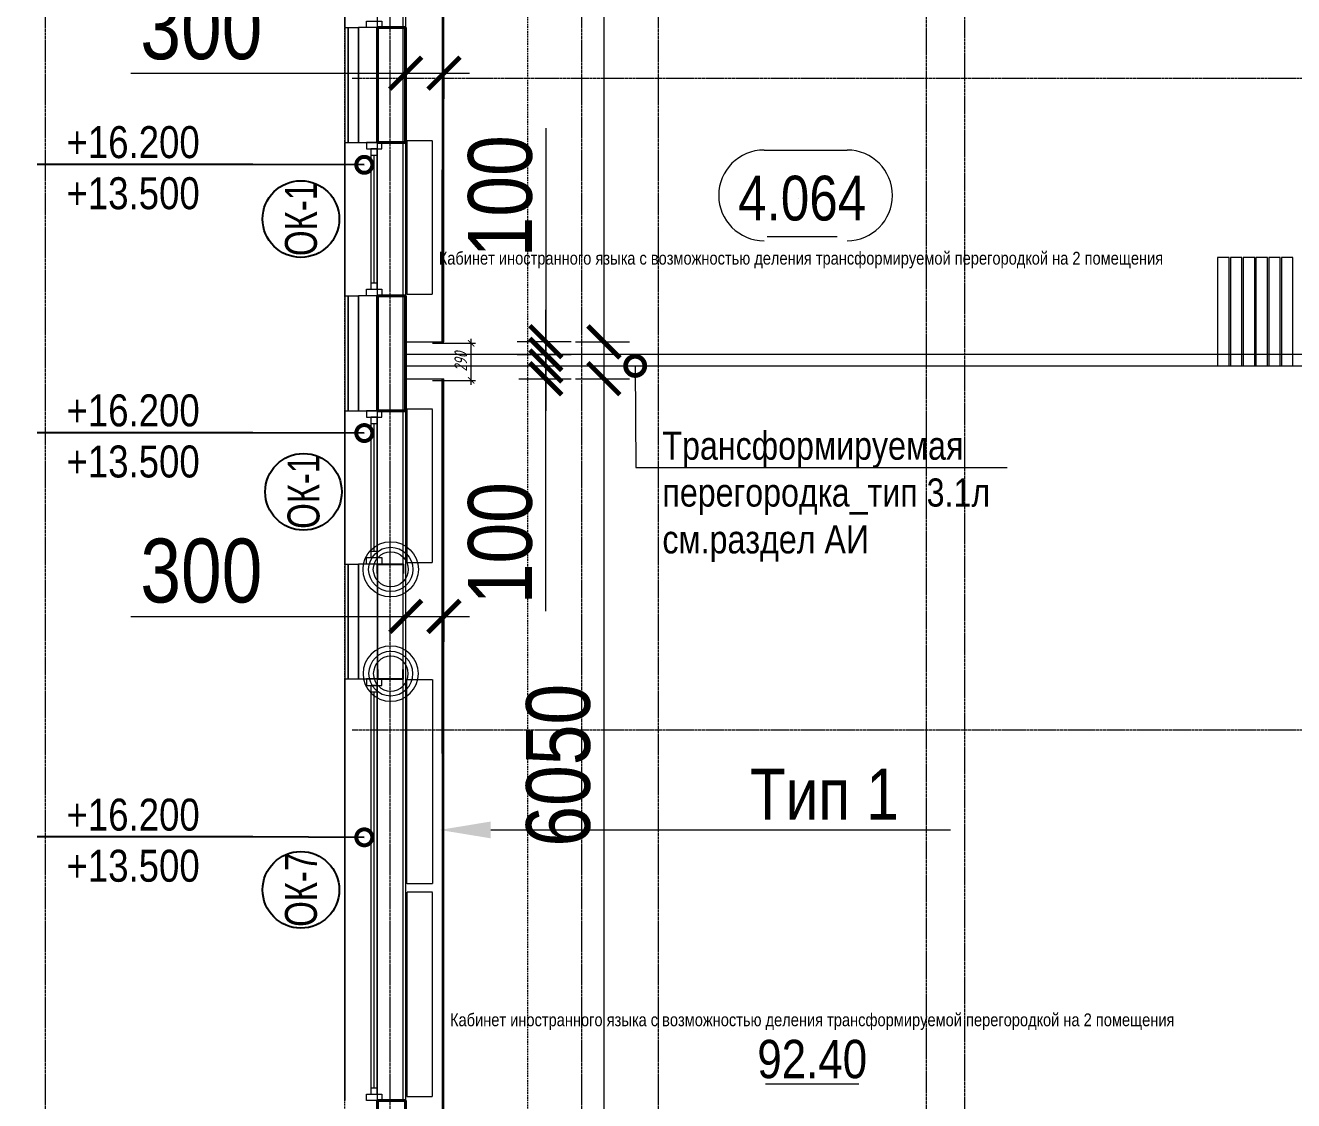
# Model space of a CAD drawing. Header units: millimetres. Extents: x -65509 to 912790, y 446 to 713294.
# Drawn here: x 481243 to 491176, y 531283 to 539699 of the extents above; entities that cross this region are included whole.
import ezdxf
from ezdxf import colors
from ezdxf.entities.mleader import LeaderData, LeaderLine
from ezdxf.enums import TextEntityAlignment as Align
from ezdxf.math import Vec2, Vec3

# ---------------------------------------------------------------- set-up
doc = ezdxf.new("R2010")
doc.units = ezdxf.units.MM
for name, pattern in [('ADSK_Невидимые', [5, 3, -2]), ('CENTER2', [28.575, 19.05, -3.175, 3.175, -3.175]), ('DASHED', [19.05, 12.7, -6.35]), ('HIDDEN2', [4.7625, 3.175, -1.5875])]:
    doc.linetypes.add(name, pattern=pattern)
doc.layers.get('Defpoints').update_dxf_attribs({"color": 250})
for name, color, linetype, lineweight in [('A-AREA', 250, 'Continuous', 15), ('A-Wall_Материал_Газоблок_Контур', 250, 'Continuous', 0), ('АР_Area', 250, 'Continuous', 5), ('АР_Колонны', 250, 'Continuous', 30), ('АР_Окна', 250, 'Continuous', 5), ('АР_Окна марка', 250, 'Continuous', 9), ('АР_площадь пом', 250, 'Continuous', 5), ('АР_Размеры обшивки', 250, 'Continuous', 5), ('АР_Разрезы марка', 7, 'Continuous', 13), ('АР_Стены ЖБ', 250, 'Continuous', 35), ('АР_Стены ПЕНОблок', 250, 'Continuous', 20), ('АР_Тонкая', 250, 'Continuous', 5), ('АР_Утеплитель', 250, 'Continuous', 0), ('КМ_Фахверки', 250, 'Continuous', 25), ('Марка окна', 250, 'Continuous', 25), ('Размеры зашивки ГКЛ', 250, 'Continuous', 0), ('РД_Оси_100', 250, 'Continuous', 0), ('ТХ_Оборудование', 250, 'Continuous', 9)]:
    doc.layers.add(name, color=color, linetype=linetype, lineweight=lineweight)
doc.layers.add('АР_Делит', color=250, linetype='Continuous', lineweight=0, plot=False)
doc.layers.add('АР_Отопительные приборы', color=1, linetype='HIDDEN2', lineweight=0, true_color=0xff0000)
doc.layers.add('Зашивка радиаторов тип 1 (фанера и МДФ)', color=7, linetype='Continuous', lineweight=0, true_color=0x000085)
doc.styles.add('Arial_09', font='ARIALN.TTF', dxfattribs={"width": 0.9})
doc.styles.add('Isocpeur3', font='isocpeur.ttf')
doc.styles.add('style1', font='ARIALN.TTF')
doc.styles.add('T_dim', font='romans.shx', dxfattribs={"width": 0.7, "oblique": 15})
doc.dimstyles.new('1-50', dxfattribs={"dimscale": 50, "dimtxt": 2, "dimasz": 1, "dimexe": 0.7, "dimexo": 0.6, "dimtad": 1, "dimdec": 0, "dimlfac": -1, "dimtxsty": 'T_dim', "dimblk1": 'ARCHTICK', "dimblk2": 'ARCHTICK', "dimsah": 1, "dimcen": 0, "dimdle": 0.7, "dimclrd": 256, "dimclre": 256, "dimadec": 0, "dimazin": 0, "dimtfac": 1, "dimtdec": 0, "dimtmove": 1, "dimatfit": 3, "dimfxl": 25, "dimlwd": -1, "dimlwe": -1, "dimarcsym": 2})
doc.dimstyles.new('Dim200_ареал', dxfattribs={"dimscale": 100, "dimtxt": 5, "dimasz": 2.5, "dimexe": 2, "dimexo": 2, "dimgap": 1, "dimtad": 1, "dimzin": 12, "dimdsep": 46, "dimtxsty": 'style1', "dimblk": 'ARCHTICK', "dimcen": 3, "dimdle": 2, "dimclrd": 256, "dimclre": 256, "dimaunit": 1, "dimadec": 0, "dimazin": 3, "dimtfac": 1, "dimtmove": 1, "dimatfit": 3, "dimldrblk": 'OPEN30', "dimfxl": 5, "dimfxlon": 1, "dimtolj": 1, "dimtzin": 0, "dimlwd": 9, "dimlwe": 9, "dimarcsym": 0})

# ---------------------------------------------------------------- blocks, each defined once
blk = doc.blocks.new('_DotSmall')
at = {"color": 0, "linetype": 'ByBlock', "const_width": 0.5}
blk.add_lwpolyline([(-0.0625, 0, 1), (0.0625, 0, 1)], format="xyb", close=True, dxfattribs=at)
blk = doc.blocks.new('Ф_пеноблок 200')
at = {"layer": 'АР_Делит', "color": 1}
for radius in [216.3, 173, 136.2]:
    blk.add_circle((103.4, -41.9), radius, dxfattribs=at)
at = {"layer": 'КМ_Фахверки'}
blk.add_lwpolyline([(0, -75), (0, 0), (200, 0), (200, -75)], dxfattribs=at)
blk = doc.blocks.new('СОШ_2200_АР_ОСИ_М100_28.05.24')
at = {"layer": 'АР_Делит', "color": 5, "linetype": 'DASHED'}
blk.add_lwpolyline([(114955, 135155), (114955, -355), (93595.036, -355), (93595.036, 13855), (94145, 13855), (94145, 68320), (66055, 68320), (66055, 13857.73), (83455, 13857.73), (83455, -355), (45245, -355), (45245, 13145), (44695, 13145), (44695, 26755), (45245, 26755), (45245, 68320), (20455, 68320), (20455, 26755), (27955, 26755), (27955, 13145), (-355, 13145), (-355, 100855), (37145, 100855), (37145, 129155)], dxfattribs=at)
at = {"layer": 'РД_Оси_100', "linetype": 'CENTER2'}
for p, q in [((91800, -6155), (91800, 139938.679)), ((94500, -6155), (94500, 139938.679)), ((96000, -6155), (96000, 139938.679)), ((119910, 33000), (94200, 33000)), ((119910, 27900), (94200, 27900))]:
    blk.add_line(p, q, dxfattribs=at)
for points in [[(96600, -6155), (96600, 139938.679)], [(98700, -6194.98), (98700, 139538.679), (98550, 139938.679)], [(99000, -6195.83), (99000, 139538.679), (99150, 139938.679)]]:
    blk.add_lwpolyline(points, dxfattribs=at)
blk = doc.blocks.new('_ArchTick')
at = {"color": 0, "linetype": 'ByBlock', "const_width": 0.15}
blk.add_lwpolyline([(-0.5, -0.5), (0.5, 0.5)], dxfattribs=at)
blk = doc.blocks.new('*D830')
at = {"layer": 'Defpoints', "color": 0, "lineweight": 25, "transparency": 16777216}
for p in [(484400.9, 537210.8), (484734, 537210.8), (484400.9, 536920.8)]:
    blk.add_point(p, dxfattribs=at)
at = {"layer": 'АР_Делит', "color": 0, "transparency": 16777216}
for p, q in [((484430.9, 537210.8), (484769, 537210.8)), ((484734, 536885.8), (484734, 537245.8)), ((484430.9, 536920.8), (484769, 536920.8))]:
    blk.add_line(p, q, dxfattribs=at)
at = {"layer": 'АР_Делит', "color": 0, "transparency": 16777216, "xscale": 50, "yscale": 50, "zscale": 50}
for p, rotation in [((484734, 537210.8), 90), ((484734, 536920.8), 270)]:
    blk.add_blockref('_ArchTick', p, dxfattribs=dict(at, rotation=rotation))
at = {"layer": 'АР_Делит', "color": 0, "transparency": 16777216, "insert": (484652.7, 537065.8), "char_height": 100, "attachment_point": 5, "rotation": 90, "style": 'T_dim'}
blk.add_mtext('290', dxfattribs=at)
blk = doc.blocks.new('Bottom_R_1600')
at = {"layer": 'АР_Отопительные приборы'}
blk.add_lwpolyline([(-800, -100), (800, -100), (800, 100), (-800, 100)], close=True, dxfattribs=at)
blk = doc.blocks.new('Bottom_L_1600')
at = {"layer": 'АР_Отопительные приборы'}
blk.add_lwpolyline([(800, -100), (-800, -100), (-800, 100), (800, 100)], close=True, dxfattribs=at)
blk = doc.blocks.new('Bottom_R_1200')
at = {"layer": 'АР_Отопительные приборы'}
blk.add_lwpolyline([(-600, -100), (600, -100), (600, 100), (-600, 100)], close=True, dxfattribs=at)
blk = doc.blocks.new('*D701')
at = {"layer": 'Defpoints', "color": 0, "lineweight": 25, "transparency": 16777216}
for p in [(485350.3, 536933.3), (485350.8, 530883.3), (485773.3, 530883.3)]:
    blk.add_point(p, dxfattribs=at)
at = {"layer": 'АР_Размеры обшивки', "lineweight": 9, "transparency": 16777216}
for p, q in [((485773.3, 537133.3), (485773.3, 530683.3)), ((485550.3, 536933.3), (485973.3, 536933.3)), ((485550.8, 530883.3), (485973.3, 530883.3))]:
    blk.add_line(p, q, dxfattribs=at)
at = {"layer": 'АР_Размеры обшивки', "lineweight": 9, "transparency": 16777216, "xscale": 250, "yscale": 250, "zscale": 250}
for p, rotation in [((485773.3, 536933.3), 90), ((485773.3, 530883.3), 270)]:
    blk.add_blockref('_ArchTick', p, dxfattribs=dict(at, rotation=rotation))
at = {"layer": 'АР_Размеры обшивки', "color": 0, "transparency": 16777216, "insert": (485418, 533908.3), "char_height": 500, "attachment_point": 5, "rotation": 90, "style": 'style1'}
blk.add_mtext('\\A1;6050', dxfattribs=at)
blk = doc.blocks.new('_Open30')
at = {"color": 0, "linetype": 'ByBlock', "lineweight": -2}
for p, q in [((-1, 0.268), (0, 0)), ((0, 0), (-1, -0.268)), ((0, 0), (-1, 0))]:
    blk.add_line(p, q, dxfattribs=at)
blk = doc.blocks.new('*D702')
at = {"layer": 'Defpoints', "color": 0, "lineweight": 25, "transparency": 16777216}
for p in [(485363.3, 543381.1), (485350.4, 537221.6), (485773.7, 537221.6)]:
    blk.add_point(p, dxfattribs=at)
at = {"layer": 'АР_Размеры обшивки', "lineweight": 9, "transparency": 16777216}
for p, q in [((485773.7, 543581.1), (485773.7, 537021.6)), ((485563.3, 543381.1), (485973.7, 543381.1)), ((485550.4, 537221.6), (485973.7, 537221.6))]:
    blk.add_line(p, q, dxfattribs=at)
at = {"layer": 'АР_Размеры обшивки', "lineweight": 9, "transparency": 16777216, "xscale": 250, "yscale": 250, "zscale": 250}
for p, rotation in [((485773.7, 543381.1), 90), ((485773.7, 537221.6), 270)]:
    blk.add_blockref('_ArchTick', p, dxfattribs=dict(at, rotation=rotation))
at = {"layer": 'АР_Размеры обшивки', "color": 0, "transparency": 16777216, "insert": (485418.4, 540495.6), "char_height": 500, "attachment_point": 5, "rotation": 90, "style": 'style1'}
blk.add_mtext('\\A1;6160', dxfattribs=at)
blk = doc.blocks.new('*D708')
at = {"layer": 'Defpoints', "color": 0, "lineweight": 25, "transparency": 16777216}
for p in [(484895.4, 537223.6), (484895.4, 537123.3), (485318.7, 537123.3)]:
    blk.add_point(p, dxfattribs=at)
at = {"layer": 'АР_Размеры обшивки', "lineweight": 9, "transparency": 16777216}
for p, q in [((485318.7, 538894.2), (485318.7, 537223.6)), ((485318.7, 537223.6), (485318.7, 537473.6)), ((485095.4, 537223.6), (485518.7, 537223.6)), ((485318.7, 537223.6), (485318.7, 537123.3)), ((485318.7, 537223.6), (485318.7, 537123.3)), ((485095.4, 537123.3), (485518.7, 537123.3)), ((485318.7, 537123.3), (485318.7, 536873.3))]:
    blk.add_line(p, q, dxfattribs=at)
at = {"layer": 'АР_Размеры обшивки', "lineweight": 9, "transparency": 16777216, "xscale": 250, "yscale": 250, "zscale": 250}
for p, rotation in [((485318.7, 537223.6), 270), ((485318.7, 537123.3), 90)]:
    blk.add_blockref('_ArchTick', p, dxfattribs=dict(at, rotation=rotation))
at = {"layer": 'АР_Размеры обшивки', "color": 0, "transparency": 16777216, "insert": (484963.4, 538361.3), "char_height": 500, "attachment_point": 5, "rotation": 90, "style": 'style1'}
blk.add_mtext('\\A1;100', dxfattribs=at)
blk = doc.blocks.new('*D709')
at = {"layer": 'Defpoints', "color": 0, "lineweight": 25, "transparency": 16777216}
for p in [(484907.9, 537033.3), (485318.7, 537033.3), (484907.9, 536933.1)]:
    blk.add_point(p, dxfattribs=at)
at = {"layer": 'АР_Размеры обшивки', "lineweight": 9, "transparency": 16777216}
for p, q in [((485318.7, 537033.3), (485318.7, 537283.3)), ((485107.9, 537033.3), (485518.7, 537033.3)), ((485318.7, 536933.1), (485318.7, 537033.3)), ((485318.7, 536933.1), (485318.7, 537033.3)), ((485107.9, 536933.1), (485518.7, 536933.1)), ((485318.7, 536933.1), (485318.7, 536683.1)), ((485318.7, 535113.3), (485318.7, 536933.1))]:
    blk.add_line(p, q, dxfattribs=at)
at = {"layer": 'АР_Размеры обшивки', "lineweight": 9, "transparency": 16777216, "xscale": 250, "yscale": 250, "zscale": 250}
for p, rotation in [((485318.7, 537033.3), 270), ((485318.7, 536933.1), 90)]:
    blk.add_blockref('_ArchTick', p, dxfattribs=dict(at, rotation=rotation))
at = {"layer": 'АР_Размеры обшивки', "color": 0, "transparency": 16777216, "insert": (484963.4, 535646.3), "char_height": 500, "attachment_point": 5, "rotation": 90, "style": 'style1'}
blk.add_mtext('\\A1;100', dxfattribs=at)
blk = doc.blocks.new('*D797')
at = {"layer": 'Defpoints', "color": 0, "lineweight": 25, "transparency": 16777216}
for p in [(484221.3, 535279.3), (484521.3, 535279.3), (484521.3, 535073.3)]:
    blk.add_point(p, dxfattribs=at)
at = {"layer": 'АР_Размеры обшивки', "lineweight": 9, "transparency": 16777216}
for p, q in [((482068.8, 535073.3), (484221.3, 535073.3)), ((484021.3, 535073.3), (484721.3, 535073.3)), ((484221.3, 535079.3), (484221.3, 534873.3)), ((484521.3, 535079.3), (484521.3, 534873.3))]:
    blk.add_line(p, q, dxfattribs=at)
at = {"layer": 'АР_Размеры обшивки', "lineweight": 9, "transparency": 16777216, "xscale": 250, "yscale": 250, "zscale": 250, "rotation": 180}
blk.add_blockref('_ArchTick', (484221.3, 535073.3), dxfattribs=at)
at = {"layer": 'АР_Размеры обшивки', "lineweight": 9, "transparency": 16777216, "xscale": 250, "yscale": 250, "zscale": 250}
blk.add_blockref('_ArchTick', (484521.3, 535073.3), dxfattribs=at)
at = {"layer": 'АР_Размеры обшивки', "color": 0, "transparency": 16777216, "insert": (482620.9, 535428.6), "char_height": 500, "attachment_point": 5, "style": 'style1'}
blk.add_mtext('\\A1;300', dxfattribs=at)
blk = doc.blocks.new('*D798')
at = {"layer": 'Defpoints', "color": 0, "lineweight": 25, "transparency": 16777216}
for p in [(484221.3, 539531.3), (484521.3, 539531.3), (484521.3, 539325.3)]:
    blk.add_point(p, dxfattribs=at)
at = {"layer": 'АР_Размеры обшивки', "lineweight": 9, "transparency": 16777216}
for p, q in [((482068.8, 539325.3), (484221.3, 539325.3)), ((484021.3, 539325.3), (484721.3, 539325.3)), ((484221.3, 539331.3), (484221.3, 539125.3)), ((484521.3, 539331.3), (484521.3, 539125.3))]:
    blk.add_line(p, q, dxfattribs=at)
at = {"layer": 'АР_Размеры обшивки', "lineweight": 9, "transparency": 16777216, "xscale": 250, "yscale": 250, "zscale": 250, "rotation": 180}
blk.add_blockref('_ArchTick', (484221.3, 539325.3), dxfattribs=at)
at = {"layer": 'АР_Размеры обшивки', "lineweight": 9, "transparency": 16777216, "xscale": 250, "yscale": 250, "zscale": 250}
blk.add_blockref('_ArchTick', (484521.3, 539325.3), dxfattribs=at)
at = {"layer": 'АР_Размеры обшивки', "color": 0, "transparency": 16777216, "insert": (482620.9, 539680.6), "char_height": 500, "attachment_point": 5, "style": 'style1'}
blk.add_mtext('\\A1;300', dxfattribs=at)
blk = doc.blocks.new('MOK-МаркаПом_овал_ареал')
for p, q in [((-2.986, 3.764), (3.522, 3.764)), ((-2.75, -3), (2.75, -3))]:
    blk.add_line(p, q)
for centre, radius, start, end in [((-2.986, 0.215), 3.55, 90, 270), ((3.522, 0.215), 3.55, 270, 90), ((-7.411, 0), 7.161, 0, 0.00095)]:
    blk.add_arc(centre, radius, start, end)
at = {"color": 0, "style": 'style1'}
blk.add_attdef('АР-ПОМЕЩЕНИЕ:НОМЕР', text='', height=3, dxfattribs=at).set_placement((0.261, 0), align=Align.MIDDLE)
blk = doc.blocks.new('MOK-МаркаПомещения1')
at = {"layer": 'A-AREA', "color": 0}
blk.add_line((-3.651, -1.944), (3.649, -1.944), dxfattribs=at)
at = {"layer": 'A-AREA', "color": 0, "style": 'style1'}
blk.add_attdef('АР-ПОМЕЩЕНИЕ:ПЛОЩАДЬ', text='', height=3, dxfattribs=at).set_placement((0, 0), align=Align.MIDDLE)
at = {"layer": 'Defpoints', "style": 'style1', "flags": 8}
blk.add_attdef('АР-ПОМЕЩЕНИЕ:НАИМЕНОВАНИЕ', text='', height=1, dxfattribs=at).set_placement((0, 2.956), align=Align.MIDDLE)
blk = doc.blocks.new('МОК-Наименование')
at = {"layer": 'Defpoints'}
blk.add_circle((0, 0), 3, dxfattribs=at)
at = {"color": 0, "linetype": 'ByBlock', "lineweight": -2, "style": 'Isocpeur3', "width": 0.8, "flags": 4}
blk.add_attdef('АР-ОКНО:НАИМЕНОВАНИЕ', text='', height=2.5, dxfattribs=at).set_placement((0, 0), align=Align.MIDDLE)

msp = doc.modelspace()

# ---------------------------------------------------------------- linework, layer by layer
at = {"layer": 'A-Wall_Материал_Газоблок_Контур', "linetype": 'Continuous', "lineweight": 0}
for p, q in [((483745.882, 542983.318), (483745.882, 539683.318)), ((484200.882, 539683.318), (484200.882, 542983.318)), ((484200.882, 537583.318), (484200.882, 538783.318)), ((484200.882, 535483.318), (484200.882, 536683.318)), ((484200.882, 531283.318), (484200.882, 534583.318))]:
    msp.add_line(p, q, dxfattribs=at)
at = {"layer": 'АР_Колонны', "linetype": 'HIDDEN2', "lineweight": 25}
for p, q in [((484000.882, 539683.318), (484220.882, 539683.318)), ((484220.882, 539683.318), (484220.882, 538783.318)), ((484000.882, 537583.318), (484220.882, 537583.318)), ((484220.882, 537583.318), (484220.882, 536683.318)), ((484000.882, 531283.318), (484220.882, 531283.318)), ((484000.882, 530083.318), (484000.882, 531283.318)), ((484220.882, 531283.318), (484220.882, 530083.318))]:
    msp.add_line(p, q, dxfattribs=at)
at = {"layer": 'АР_Колонны', "linetype": 'Continuous', "lineweight": 35}
for p, q in [((484220.882, 539683.318), (484000.882, 539683.318)), ((484220.882, 538783.318), (484220.882, 539683.318)), ((484220.882, 537583.318), (484000.882, 537583.318)), ((484220.882, 536683.318), (484220.882, 537583.318)), ((484000.882, 531283.318), (484000.882, 530083.318)), ((484220.882, 531283.318), (484000.882, 531283.318)), ((484220.882, 530083.318), (484220.882, 531283.318))]:
    msp.add_line(p, q, dxfattribs=at)
at = {"layer": 'АР_Окна', "linetype": 'Continuous', "lineweight": 5}
for p, q in [((483745.882, 539683.318), (483745.882, 542983.318)), ((484200.882, 539683.318), (484200.882, 542983.318)), ((484200.882, 537583.318), (484200.882, 538783.318)), ((483948.382, 537683.318), (483998.382, 537683.318)), ((484200.882, 535483.318), (484200.882, 536683.318)), ((483948.382, 535583.318), (483998.382, 535583.318)), ((484200.882, 531283.318), (484200.882, 534583.318)), ((483948.382, 534483.318), (483998.382, 534483.318)), ((483948.382, 531383.318), (483998.382, 531383.318))]:
    msp.add_line(p, q, dxfattribs=at)
for points in [[(484033.382, 539733.318), (484033.382, 539683.318), (483913.382, 539683.318), (483913.382, 539733.318)], [(484033.382, 537633.318), (484033.382, 537583.318), (483913.382, 537583.318), (483913.382, 537633.318)], [(484033.382, 535533.318), (484033.382, 535483.318), (483913.382, 535483.318), (483913.382, 535533.318)], [(484033.382, 534533.318), (484033.382, 534583.318), (483913.382, 534583.318), (483913.382, 534533.318)], [(484033.382, 531333.318), (484033.382, 531283.318), (483913.382, 531283.318), (483913.382, 531333.318)]]:
    msp.add_lwpolyline(points, close=True, dxfattribs=at)
at = {"layer": 'АР_Разрезы марка', "linetype": 'DASHED', "lineweight": 0}
msp.add_lwpolyline([(487187.962, 644536.098), (487187.962, 606919.885), (485174.99, 606919.885), (485174.99, 504313.634)], dxfattribs=at)
at = {"layer": 'АР_Стены ЖБ', "linetype": 'Continuous', "lineweight": 40}
for p, q in [((484220.882, 539683.318), (484000.882, 539683.318)), ((484220.882, 538783.318), (484220.882, 539683.318)), ((484220.882, 537583.318), (484000.882, 537583.318)), ((484220.882, 536683.318), (484220.882, 537583.318)), ((484220.882, 531283.318), (484000.882, 531283.318)), ((484000.882, 531283.318), (484000.882, 530083.318)), ((484220.882, 530083.318), (484220.882, 531283.318))]:
    msp.add_line(p, q, dxfattribs=at)
at = {"layer": 'АР_Стены ПЕНОблок', "linetype": 'Continuous', "lineweight": 20}
for p, q in [((484200.882, 539683.318), (484000.882, 539683.318)), ((484200.882, 538783.318), (484200.882, 539683.318)), ((484200.882, 537583.318), (484000.882, 537583.318)), ((484200.882, 536683.318), (484200.882, 537583.318)), ((484200.882, 535483.318), (484000.882, 535483.318)), ((484000.882, 535483.318), (484000.882, 534583.318)), ((484200.882, 534583.318), (484200.882, 535483.318)), ((484000.882, 534583.318), (484200.882, 534583.318))]:
    msp.add_line(p, q, dxfattribs=at)
at = {"layer": 'АР_Тонкая', "linetype": 'Continuous', "lineweight": 5}
for p, q in [((483745.882, 539683.318), (483850.882, 539683.318)), ((483745.882, 537583.318), (483850.882, 537583.318)), ((483745.882, 535483.318), (483850.882, 535483.318)), ((483745.882, 535483.318), (483745.882, 534583.318)), ((483770.882, 535483.318), (483770.882, 534583.318)), ((483770.882, 534583.318), (483770.882, 535483.318)), ((483850.882, 534583.318), (483850.882, 535483.318)), ((483745.882, 534583.318), (483850.882, 534583.318))]:
    msp.add_line(p, q, dxfattribs=at)
at = {"layer": 'АР_Утеплитель', "linetype": 'Continuous', "lineweight": 0}
for p, q in [((484000.882, 539683.318), (483850.882, 539683.318)), ((484000.882, 537583.318), (483850.882, 537583.318)), ((484000.882, 535483.318), (483850.882, 535483.318)), ((483850.882, 535483.318), (483850.882, 534583.318)), ((484000.882, 534583.318), (484000.882, 535483.318)), ((483850.882, 534583.318), (484000.882, 534583.318))]:
    msp.add_line(p, q, dxfattribs=at)
at = {"layer": 'Зашивка радиаторов тип 1 (фанера и МДФ)', "linetype": 'Continuous', "lineweight": 0}
for p, q in [((484221.257, 543383.318), (484220.975, 537223.318)), ((484508.475, 537223.305), (484508.757, 543383.305)), ((484508.757, 543383.305), (484508.475, 537223.305)), ((484520.975, 537223.304), (484521.257, 543383.305)), ((484220.975, 537223.318), (484520.975, 537223.304)), ((484220.886, 536933.318), (484520.886, 536933.336)), ((484220.886, 536933.318), (484221.257, 530883.318)), ((484508.757, 530883.336), (484508.386, 536933.336)), ((484508.386, 536933.336), (484508.757, 530883.336)), ((484521.257, 530883.337), (484520.886, 536933.336))]:
    msp.add_line(p, q, dxfattribs=at)
at = {"layer": 'ТХ_Оборудование'}
for points in [[(490580.882, 537883.318), (490580.882, 537033.318), (490670.882, 537033.318), (490670.882, 537883.318)], [(490680.882, 537883.318), (490680.882, 537033.318), (490770.882, 537033.318), (490770.882, 537883.318)], [(490780.882, 537883.318), (490780.882, 537033.318), (490870.882, 537033.318), (490870.882, 537883.318)], [(490880.882, 537883.318), (490880.882, 537033.318), (490970.882, 537033.318), (490970.882, 537883.318)], [(490980.882, 537883.318), (490980.882, 537033.318), (491070.882, 537033.318), (491070.882, 537883.318)], [(491080.882, 537883.318), (491080.882, 537033.318), (491170.882, 537033.318), (491170.882, 537883.318)]]:
    msp.add_lwpolyline(points, close=True, dxfattribs=at)
at = {"layer": 'ТХ_Оборудование', "linetype": 'ADSK_Невидимые'}
msp.add_lwpolyline([(484220.882, 537033.318), (491370.882, 537033.318), (491370.882, 537123.318), (484220.882, 537123.318)], close=True, dxfattribs=at)

# ---------------------------------------------------------------- block references
at = {"layer": 'АР_Area', "linetype": 'Continuous', "lineweight": 5}
ref = msp.add_blockref('MOK-МаркаПом_овал_ареал', (487326.639, 538347.148), dxfattribs=dict(at, xscale=100, yscale=100, zscale=100))
ref.add_attrib('АР-ПОМЕЩЕНИЕ:НОМЕР', '4.064', dxfattribs={"layer": '0', "color": 0, "height": 350, "style": 'style1'}).set_placement((487326.639, 538347.148), align=Align.MIDDLE)
ref.add_attrib('АР-ПОМЕЩЕНИЕ:НАИМЕНОВАНИЕ', 'Кабинет иностранного языка с возможностью деления трансформируемой перегородкой на 2 помещения', dxfattribs={"layer": 'Defpoints', "color": 2, "height": 100, "style": 'style1'}).set_placement((487317.224, 537865.755), align=Align.MIDDLE)
at = {"layer": 'АР_Отопительные приборы', "rotation": 270}
for name, p in [('Bottom_R_1200', (484330.882, 538194.206)), ('Bottom_R_1200', (484330.882, 536094.206)), ('Bottom_L_1600', (484330.882, 533780.105)), ('Bottom_R_1600', (484330.882, 532114.873))]:
    msp.add_blockref(name, p, dxfattribs=at)
at = {"layer": 'АР_площадь пом', "linetype": 'Continuous', "lineweight": 5}
ref = msp.add_blockref('MOK-МаркаПомещения1', (487405.508, 531608.942), dxfattribs=dict(at, xscale=100, yscale=100, zscale=100))
ref.add_attrib('АР-ПОМЕЩЕНИЕ:НАИМЕНОВАНИЕ', 'Кабинет иностранного языка с возможностью деления трансформируемой перегородкой на 2 помещения', dxfattribs={"layer": 'Defpoints', "height": 100, "style": 'style1'}).set_placement((487405.508, 531904.504), align=Align.MIDDLE)
ref.add_attrib('АР-ПОМЕЩЕНИЕ:ПЛОЩАДЬ', '92.40', dxfattribs={"layer": 'A-AREA', "color": 0, "height": 300, "style": 'style1'}).set_placement((487405.508, 531608.942), align=Align.MIDDLE)
at = {"layer": 'КМ_Фахверки'}
msp.add_blockref('Ф_пеноблок 200', (484000.882, 535483.318), dxfattribs=at)
msp.add_blockref('Ф_пеноблок 200', (484000.882, 535483.318), dxfattribs=at)
at = {"layer": 'КМ_Фахверки', "xscale": -1, "rotation": 180}
msp.add_blockref('Ф_пеноблок 200', (484000.882, 534583.318), dxfattribs=at)
msp.add_blockref('Ф_пеноблок 200', (484000.882, 534583.318), dxfattribs=at)

# ---------------------------------------------------------------- dimensions: what is measured, and where the dimension line sits
at = {"layer": 'АР_Делит'}
dim = msp.add_linear_dim(base=(484733.985, 537210.752), p1=(484400.88, 536920.752), p2=(484400.88, 537210.752), angle=90, dimstyle='1-50', override={"dimclrd": 0, "dimclre": 0}, dxfattribs=at)
dim.commit()
dim.dimension.update_dxf_attribs({"geometry": '*D830', "text_midpoint": (484652.735, 537065.752)})
at = {"layer": 'АР_Размеры обшивки'}
for base, p1, p2, picture, middle in [((485773.692, 537221.625), (485363.317, 543381.14), (485350.443, 537221.625), '*D702', (485773.692, 540495.584)), ((485318.692, 537123.318), (484895.443, 537223.625), (484895.443, 537123.318), '*D708', (485170.882, 538361.266)), ((485318.692, 537033.318), (484907.943, 536933.146), (484907.943, 537033.318), '*D709', (485733.882, 535646.266))]:
    dim = msp.add_linear_dim(base=base, p1=p1, p2=p2, angle=90, dimstyle='Dim200_ареал', override={"dimdec": 0}, dxfattribs=at)
    dim.commit()
    dim.dimension.update_dxf_attribs({"geometry": picture, "text_midpoint": middle, "dimtype": 160})
for base, p1, p2, picture, middle in [((484521.257, 539325.266), (484221.257, 539531.266), (484521.257, 539531.296), '*D798', (482620.882, 539303.262)), ((484521.257, 535073.266), (484221.257, 535279.266), (484521.257, 535279.296), '*D797', (482620.882, 535051.262))]:
    dim = msp.add_linear_dim(base=base, p1=p1, p2=p2, dimstyle='Dim200_ареал', override={"dimdec": 0}, dxfattribs=at)
    dim.commit()
    dim.dimension.update_dxf_attribs({"geometry": picture, "text_midpoint": middle, "dimtype": 160})
dim = msp.add_linear_dim(base=(485773.317, 530883.318), p1=(485350.317, 536933.335), p2=(485350.817, 530883.318), angle=90, dimstyle='Dim200_ареал', override={"dimdec": 0}, dxfattribs=at)
dim.commit()
dim.dimension.update_dxf_attribs({"geometry": '*D701', "text_midpoint": (485418.031, 533908.327)})

# ---------------------------------------------------------------- leaders
at = {"layer": 'Марка окна', "lineweight": 0, "ltscale": 20}
ml = msp.add_multileader_mtext('Standard', dxfattribs=at)
ml.set_content('+16.200\\P+13.500', color=256, style='style1')
ml.set_leader_properties(color=256, linetype='ByLayer', lineweight=-1)
ml.set_arrow_properties(name='DOTSMALL')
ml.build(insert=Vec2(0, 0))
ml.multileader.update_dxf_attribs({"text_left_attachment_type": 6, "text_right_attachment_type": 6, "dogleg_length": 200, "arrow_head_size": 250})
ctx = ml.context
ctx.base_point, ctx.char_height, ctx.arrow_head_size, ctx.landing_gap_size, ctx.plane_origin = Vec3(481565.114, 538610.399), 250, 250, 0, Vec3(481921.55, 537925.872)
ctx.left_attachment, ctx.right_attachment = 6, 6
notes = []
notes.append((ctx, [(0, (1, 1, 0), (483024.975, 538610.399), (-1, 0), 446.389, [(0, [(483897.254, 538607.729)], 0, [])])]))
ctx.mtext.insert, ctx.mtext.line_spacing_factor, ctx.mtext.flow_direction = Vec3(481565.114, 538910.399), 0.96, 5
ctx.mtext.has_bg_fill, ctx.mtext.bg_color, ctx.mtext.bg_scale_factor, ctx.mtext.bg_transparency, ctx.mtext.use_window_bg_color = 1, -1027028792, 1.5, 0, 1
ml = msp.add_multileader_mtext('Standard', dxfattribs=at)
ml.set_content('+16.200\\P+13.500', color=256, style='style1')
ml.set_leader_properties(color=256, linetype='ByLayer', lineweight=-1)
ml.set_arrow_properties(name='DOTSMALL')
ml.build(insert=Vec2(0, 0))
ml.multileader.update_dxf_attribs({"text_left_attachment_type": 6, "text_right_attachment_type": 6, "dogleg_length": 200, "arrow_head_size": 250})
ctx = ml.context
ctx.base_point, ctx.char_height, ctx.arrow_head_size, ctx.landing_gap_size, ctx.plane_origin = Vec3(481565.114, 536510.899), 250, 250, 0, Vec3(481921.55, 535826.372)
ctx.left_attachment, ctx.right_attachment = 6, 6
notes.append((ctx, [(0, (1, 1, 0), (483024.975, 536510.899), (-1, 0), 446.389, [(0, [(483897.254, 536508.229)], 0, [])])]))
ctx.mtext.insert, ctx.mtext.line_spacing_factor, ctx.mtext.flow_direction = Vec3(481565.114, 536810.899), 0.96, 5
ctx.mtext.has_bg_fill, ctx.mtext.bg_color, ctx.mtext.bg_scale_factor, ctx.mtext.bg_transparency, ctx.mtext.use_window_bg_color = 1, -1027028792, 1.5, 0, 1
ml = msp.add_multileader_mtext('Standard', dxfattribs=at)
ml.set_content('+16.200\\P+13.500', color=256, style='style1')
ml.set_leader_properties(color=256, linetype='ByLayer', lineweight=-1)
ml.set_arrow_properties(name='DOTSMALL')
ml.build(insert=Vec2(0, 0))
ml.multileader.update_dxf_attribs({"text_left_attachment_type": 6, "text_right_attachment_type": 6, "dogleg_length": 200, "arrow_head_size": 250})
ctx = ml.context
ctx.base_point, ctx.char_height, ctx.arrow_head_size, ctx.landing_gap_size, ctx.plane_origin = Vec3(481565.114, 533346.653), 250, 250, 0, Vec3(481921.55, 532662.126)
ctx.left_attachment, ctx.right_attachment = 6, 6
notes.append((ctx, [(0, (1, 1, 0), (483024.975, 533346.653), (-1, 0), 446.389, [(0, [(483897.254, 533343.982)], 0, [])])]))
ctx.mtext.insert, ctx.mtext.line_spacing_factor, ctx.mtext.flow_direction = Vec3(481565.114, 533646.653), 0.96, 5
ctx.mtext.has_bg_fill, ctx.mtext.bg_color, ctx.mtext.bg_scale_factor, ctx.mtext.bg_transparency, ctx.mtext.use_window_bg_color = 1, -1027028792, 1.5, 0, 1
at = {"layer": 'Размеры зашивки ГКЛ'}
ml = msp.add_multileader_mtext('Standard', dxfattribs=at)
ml.set_content('\\pxsm1;Тип 1 ', color=(0, 0, 138), style='style1')
ml.set_leader_properties(color=256, linetype='ByLayer', lineweight=9)
ml.build(insert=Vec2(0, 0))
ml.multileader.update_dxf_attribs({"has_dogleg": 0, "text_left_attachment_type": 6, "text_right_attachment_type": 6, "text_bottom_attachment_type": 10, "dogleg_length": 25, "arrow_head_size": 400})
ctx = ml.context
ctx.base_point, ctx.char_height, ctx.arrow_head_size, ctx.landing_gap_size, ctx.plane_origin = Vec3(486867.645, 533401.93), 400, 400, 50, Vec3(478693.145, 540372.494)
ctx.left_attachment, ctx.right_attachment, ctx.top_attachment = 6, 6, 10
notes.append((ctx, [(0, (1, 1, 0), (486842.645, 533401.93), (1, 0), 25, [(1, [(484487.276, 533401.93)], 0, [])])]))
ctx.mtext.insert, ctx.mtext.width, ctx.mtext.defined_height, ctx.mtext.line_spacing_factor, ctx.mtext.flow_direction = Vec3(486917.645, 533881.93), 1668.44707, 600, 0.3, 5
at = {"layer": 'ТХ_Оборудование'}
ml = msp.add_multileader_mtext('Standard', dxfattribs=at)
ml.set_content('\\pxsm1;Трансформируемая перегородка_тип 3.1л см.раздел АИ ', color=256, style='style1')
ml.set_leader_properties(color=256, linetype='ByLayer', lineweight=9)
ml.set_arrow_properties(name='DOTSMALL')
ml.build(insert=Vec2(0, 0))
ml.multileader.update_dxf_attribs({"text_left_attachment_type": 6, "text_right_attachment_type": 6, "text_bottom_attachment_type": 10, "dogleg_length": 25, "arrow_head_size": 300})
ctx = ml.context
ctx.base_point, ctx.char_height, ctx.arrow_head_size, ctx.landing_gap_size, ctx.plane_origin = Vec3(486182.028, 536238.591), 220, 300, 50, Vec3(477090.69, 539701.296)
ctx.left_attachment, ctx.right_attachment, ctx.top_attachment = 6, 6, 10
notes.append((ctx, [(0, (1, 1, 0), (486024.018, 536238.591), (1, 0), 158.01, [(1, [(486018.965, 537033.813)], 0, [])])]))
ctx.mtext.insert, ctx.mtext.width, ctx.mtext.defined_height, ctx.mtext.line_spacing_factor, ctx.mtext.flow_direction = Vec3(486232.028, 536519.669), 2672.40951, 2067.07, 0.3, 5
for ctx, leaders in notes:
    for number, flags, end, landing, length, lines in leaders:
        leader = LeaderData()
        leader.index, (leader.has_last_leader_line, leader.has_dogleg_vector, leader.attachment_direction) = number, flags
        leader.last_leader_point, leader.dogleg_vector, leader.dogleg_length = Vec3(end), Vec3(landing), length
        for number, points, colour, breaks in lines:
            line = LeaderLine()
            line.index, line.vertices, line.color, line.breaks = number, Vec3.list(points), colors.encode_raw_color(colour), breaks
            leader.lines.append(line)
        ctx.leaders.append(leader)

# ---------------------------------------------------------------- next in the draw order: linework, layer by layer
at = {"layer": 'A-Wall_Материал_Газоблок_Контур', "linetype": 'Continuous', "lineweight": 0}
for p, q in [((483745.882, 538783.318), (483745.882, 537583.318)), ((483745.882, 536683.318), (483745.882, 535483.318)), ((483745.882, 534583.318), (483745.882, 531283.318))]:
    msp.add_line(p, q, dxfattribs=at)
at = {"layer": 'АР_Колонны', "linetype": 'HIDDEN2', "lineweight": 25}
for p, q in [((484000.882, 538783.318), (484000.882, 539683.318)), ((484220.882, 538783.318), (484000.882, 538783.318)), ((484000.882, 536683.318), (484000.882, 537583.318)), ((484220.882, 536683.318), (484000.882, 536683.318))]:
    msp.add_line(p, q, dxfattribs=at)
at = {"layer": 'АР_Колонны', "linetype": 'Continuous', "lineweight": 35}
for p, q in [((484000.882, 539683.318), (484000.882, 538783.318)), ((484000.882, 538783.318), (484220.882, 538783.318)), ((484000.882, 537583.318), (484000.882, 536683.318)), ((484000.882, 536683.318), (484220.882, 536683.318))]:
    msp.add_line(p, q, dxfattribs=at)
at = {"layer": 'АР_Окна', "linetype": 'Continuous', "lineweight": 5}
for p, q in [((483745.882, 537583.318), (483745.882, 538783.318)), ((483948.382, 538683.318), (483998.382, 538683.318)), ((483973.382, 537683.318), (483973.382, 538683.318)), ((483745.882, 535483.318), (483745.882, 536683.318)), ((483948.382, 536583.318), (483998.382, 536583.318)), ((483973.382, 535583.318), (483973.382, 536583.318)), ((483745.882, 531283.318), (483745.882, 534583.318)), ((483973.382, 531383.318), (483973.382, 534483.318))]:
    msp.add_line(p, q, dxfattribs=at)
for points in [[(484033.382, 538733.318), (484033.382, 538783.318), (483913.382, 538783.318), (483913.382, 538733.318)], [(483948.382, 537633.318), (483998.382, 537633.318), (483998.382, 538733.318), (483948.382, 538733.318)], [(484033.382, 536633.318), (484033.382, 536683.318), (483913.382, 536683.318), (483913.382, 536633.318)], [(483948.382, 535533.318), (483998.382, 535533.318), (483998.382, 536633.318), (483948.382, 536633.318)], [(483948.382, 531333.318), (483998.382, 531333.318), (483998.382, 534533.318), (483948.382, 534533.318)]]:
    msp.add_lwpolyline(points, close=True, dxfattribs=at)
at = {"layer": 'АР_Стены ЖБ', "linetype": 'Continuous', "lineweight": 40}
for p, q in [((484000.882, 539683.318), (484000.882, 538783.318)), ((484000.882, 538783.318), (484220.882, 538783.318)), ((484000.882, 537583.318), (484000.882, 536683.318)), ((484000.882, 536683.318), (484220.882, 536683.318))]:
    msp.add_line(p, q, dxfattribs=at)
at = {"layer": 'АР_Стены ПЕНОблок', "linetype": 'Continuous', "lineweight": 20}
for p, q in [((484000.882, 539683.318), (484000.882, 538783.318)), ((484000.882, 538783.318), (484200.882, 538783.318)), ((484000.882, 537583.318), (484000.882, 536683.318)), ((484000.882, 536683.318), (484200.882, 536683.318))]:
    msp.add_line(p, q, dxfattribs=at)
at = {"layer": 'АР_Тонкая', "linetype": 'Continuous', "lineweight": 5}
for p, q in [((483745.882, 539683.318), (483745.882, 538783.318)), ((483770.882, 539683.318), (483770.882, 538783.318)), ((483770.882, 538783.318), (483770.882, 539683.318)), ((483850.882, 538783.318), (483850.882, 539683.318)), ((483745.882, 538783.318), (483850.882, 538783.318)), ((483745.882, 537583.318), (483745.882, 536683.318)), ((483770.882, 537583.318), (483770.882, 536683.318)), ((483770.882, 536683.318), (483770.882, 537583.318)), ((483850.882, 536683.318), (483850.882, 537583.318)), ((483745.882, 536683.318), (483850.882, 536683.318))]:
    msp.add_line(p, q, dxfattribs=at)
at = {"layer": 'АР_Утеплитель', "linetype": 'Continuous', "lineweight": 0}
for p, q in [((483850.882, 539683.318), (483850.882, 538783.318)), ((484000.882, 538783.318), (484000.882, 539683.318)), ((483850.882, 538783.318), (484000.882, 538783.318)), ((483850.882, 537583.318), (483850.882, 536683.318)), ((484000.882, 536683.318), (484000.882, 537583.318)), ((483850.882, 536683.318), (484000.882, 536683.318))]:
    msp.add_line(p, q, dxfattribs=at)
at = {"layer": 'КМ_Фахверки', "lineweight": 5}
msp.add_lwpolyline([(484000.882, 574858.318), (455400.882, 574858.318), (455400.882, 519883.318), (484000.882, 519883.318), (484000.882, 574858.318)], dxfattribs=at)

# ---------------------------------------------------------------- next in the draw order: block references
at = {"layer": 'АР_Окна марка', "linetype": 'Continuous', "lineweight": 9}
ref = msp.add_blockref('МОК-Наименование', (483400.882, 538183.318), dxfattribs=dict(at, xscale=100, yscale=100, zscale=100, rotation=90))
ref.add_attrib('АР-ОКНО:НАИМЕНОВАНИЕ', 'ОК-1', dxfattribs={"layer": '0', "color": 0, "linetype": 'ByBlock', "lineweight": -2, "height": 250, "rotation": 90, "style": 'Arial_09', "width": 0.9}).set_placement((483400.882, 538183.318), align=Align.MIDDLE)
ref = msp.add_blockref('МОК-Наименование', (483420.882, 536048.486), dxfattribs=dict(at, xscale=100, yscale=100, zscale=100, rotation=90))
ref.add_attrib('АР-ОКНО:НАИМЕНОВАНИЕ', 'ОК-1', dxfattribs={"layer": '0', "color": 0, "linetype": 'ByBlock', "lineweight": -2, "height": 250, "rotation": 90, "style": 'Arial_09', "width": 0.9}).set_placement((483420.882, 536048.486), align=Align.MIDDLE)
ref = msp.add_blockref('МОК-Наименование', (483400.882, 532933.318), dxfattribs=dict(at, xscale=100, yscale=100, zscale=100, rotation=90))
ref.add_attrib('АР-ОКНО:НАИМЕНОВАНИЕ', 'ОК-7', dxfattribs={"layer": '0', "color": 0, "linetype": 'ByBlock', "lineweight": -2, "height": 250, "rotation": 90, "style": 'Arial_09', "width": 0.9}).set_placement((483400.882, 532933.318), align=Align.MIDDLE)
at = {"layer": 'РД_Оси_100'}
msp.add_blockref('СОШ_2200_АР_ОСИ_М100_28.05.24', (389600.882, 506283.318), dxfattribs=at)

doc.saveas('drawing.dxf')
